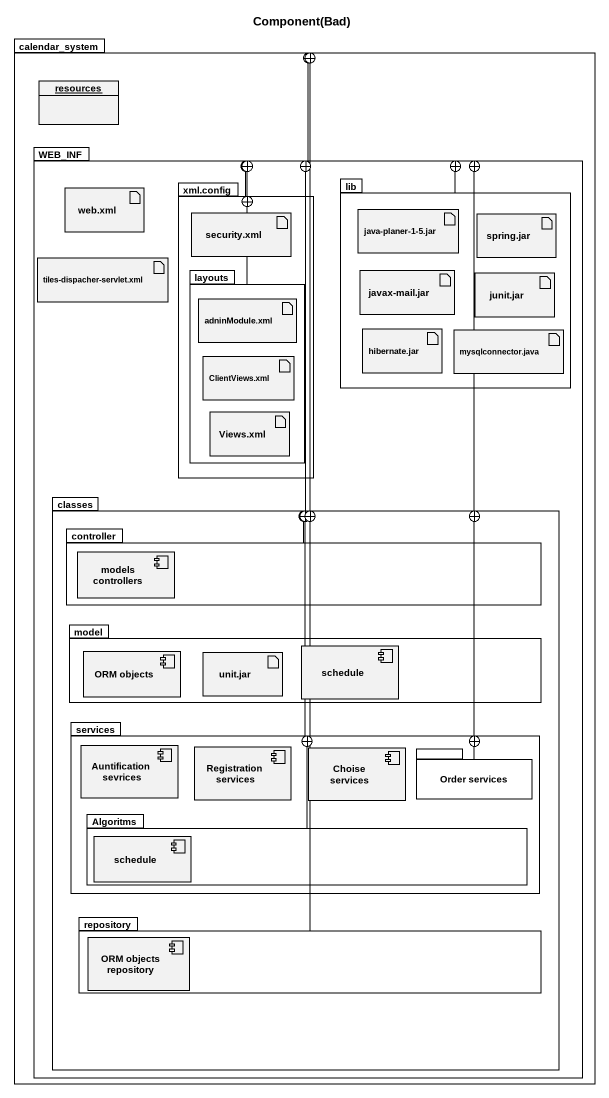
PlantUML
@startuml
title Component(Bad)
allowmixing
hide circle
hide empty members
package calendar_system {
  object resources
  package WEB_INF {
    package "xml.config" as xml_config {
      artifact "security.xml" as security_xml
      package layouts {
        artifact "adninModule.xml" as adninModule_xml
        artifact "ClientViews.xml" as ClientViews_xml
        artifact "Views.xml" as Views_xml
      }
    }
    package lib {
      artifact "java-planer-1-5.jar" as java_planer_1_5_jar
      artifact "spring.jar" as spring_jar
      artifact "javax-mail.jar" as javax_mail_jar
      artifact "junit.jar" as junit_jar
      artifact "hibernate.jar" as hibernate_jar
      artifact "mysqlconnector.java" as mysqlconnector_java
    }
    artifact "web.xml" as web_xml
    artifact "tiles-dispacher-servlet.xml" as tiles_dispacher_servlet_xml
    package classes {
      package controller {
        component "models controllers" as models_controllers
      }
      package model {
        component "ORM objects" as ORM_objects
        artifact "unit.jar" as unit_jar
        component schedule
      }
      package services {
        component "Auntification sevrices" as Auntification_sevrices
        component "Registration services" as Registration_services
        component "Choise services" as Choise_services
        package "Order services" as Order_services {
        }
        package Algoritms {
          component "schedule" as schedule_2
        }
      }
      package repository {
        component "ORM objects repository" as ORM_objects_repository
      }
    }
  }
}
WEB_INF -up-+ calendar_system
xml_config --+ WEB_INF
lib --+ WEB_INF
layouts --+ WEB_INF
layouts -up-+ xml_config
classes -up-+ WEB_INF
controller --+ classes
model --+ classes
services -up-+ classes
Order_services -up-+ WEB_INF
Order_services -left-+ classes
Order_services -left-+ services
Algoritms -up-+ services
repository -up-+ calendar_system
repository -up-+ classes
@enduml
